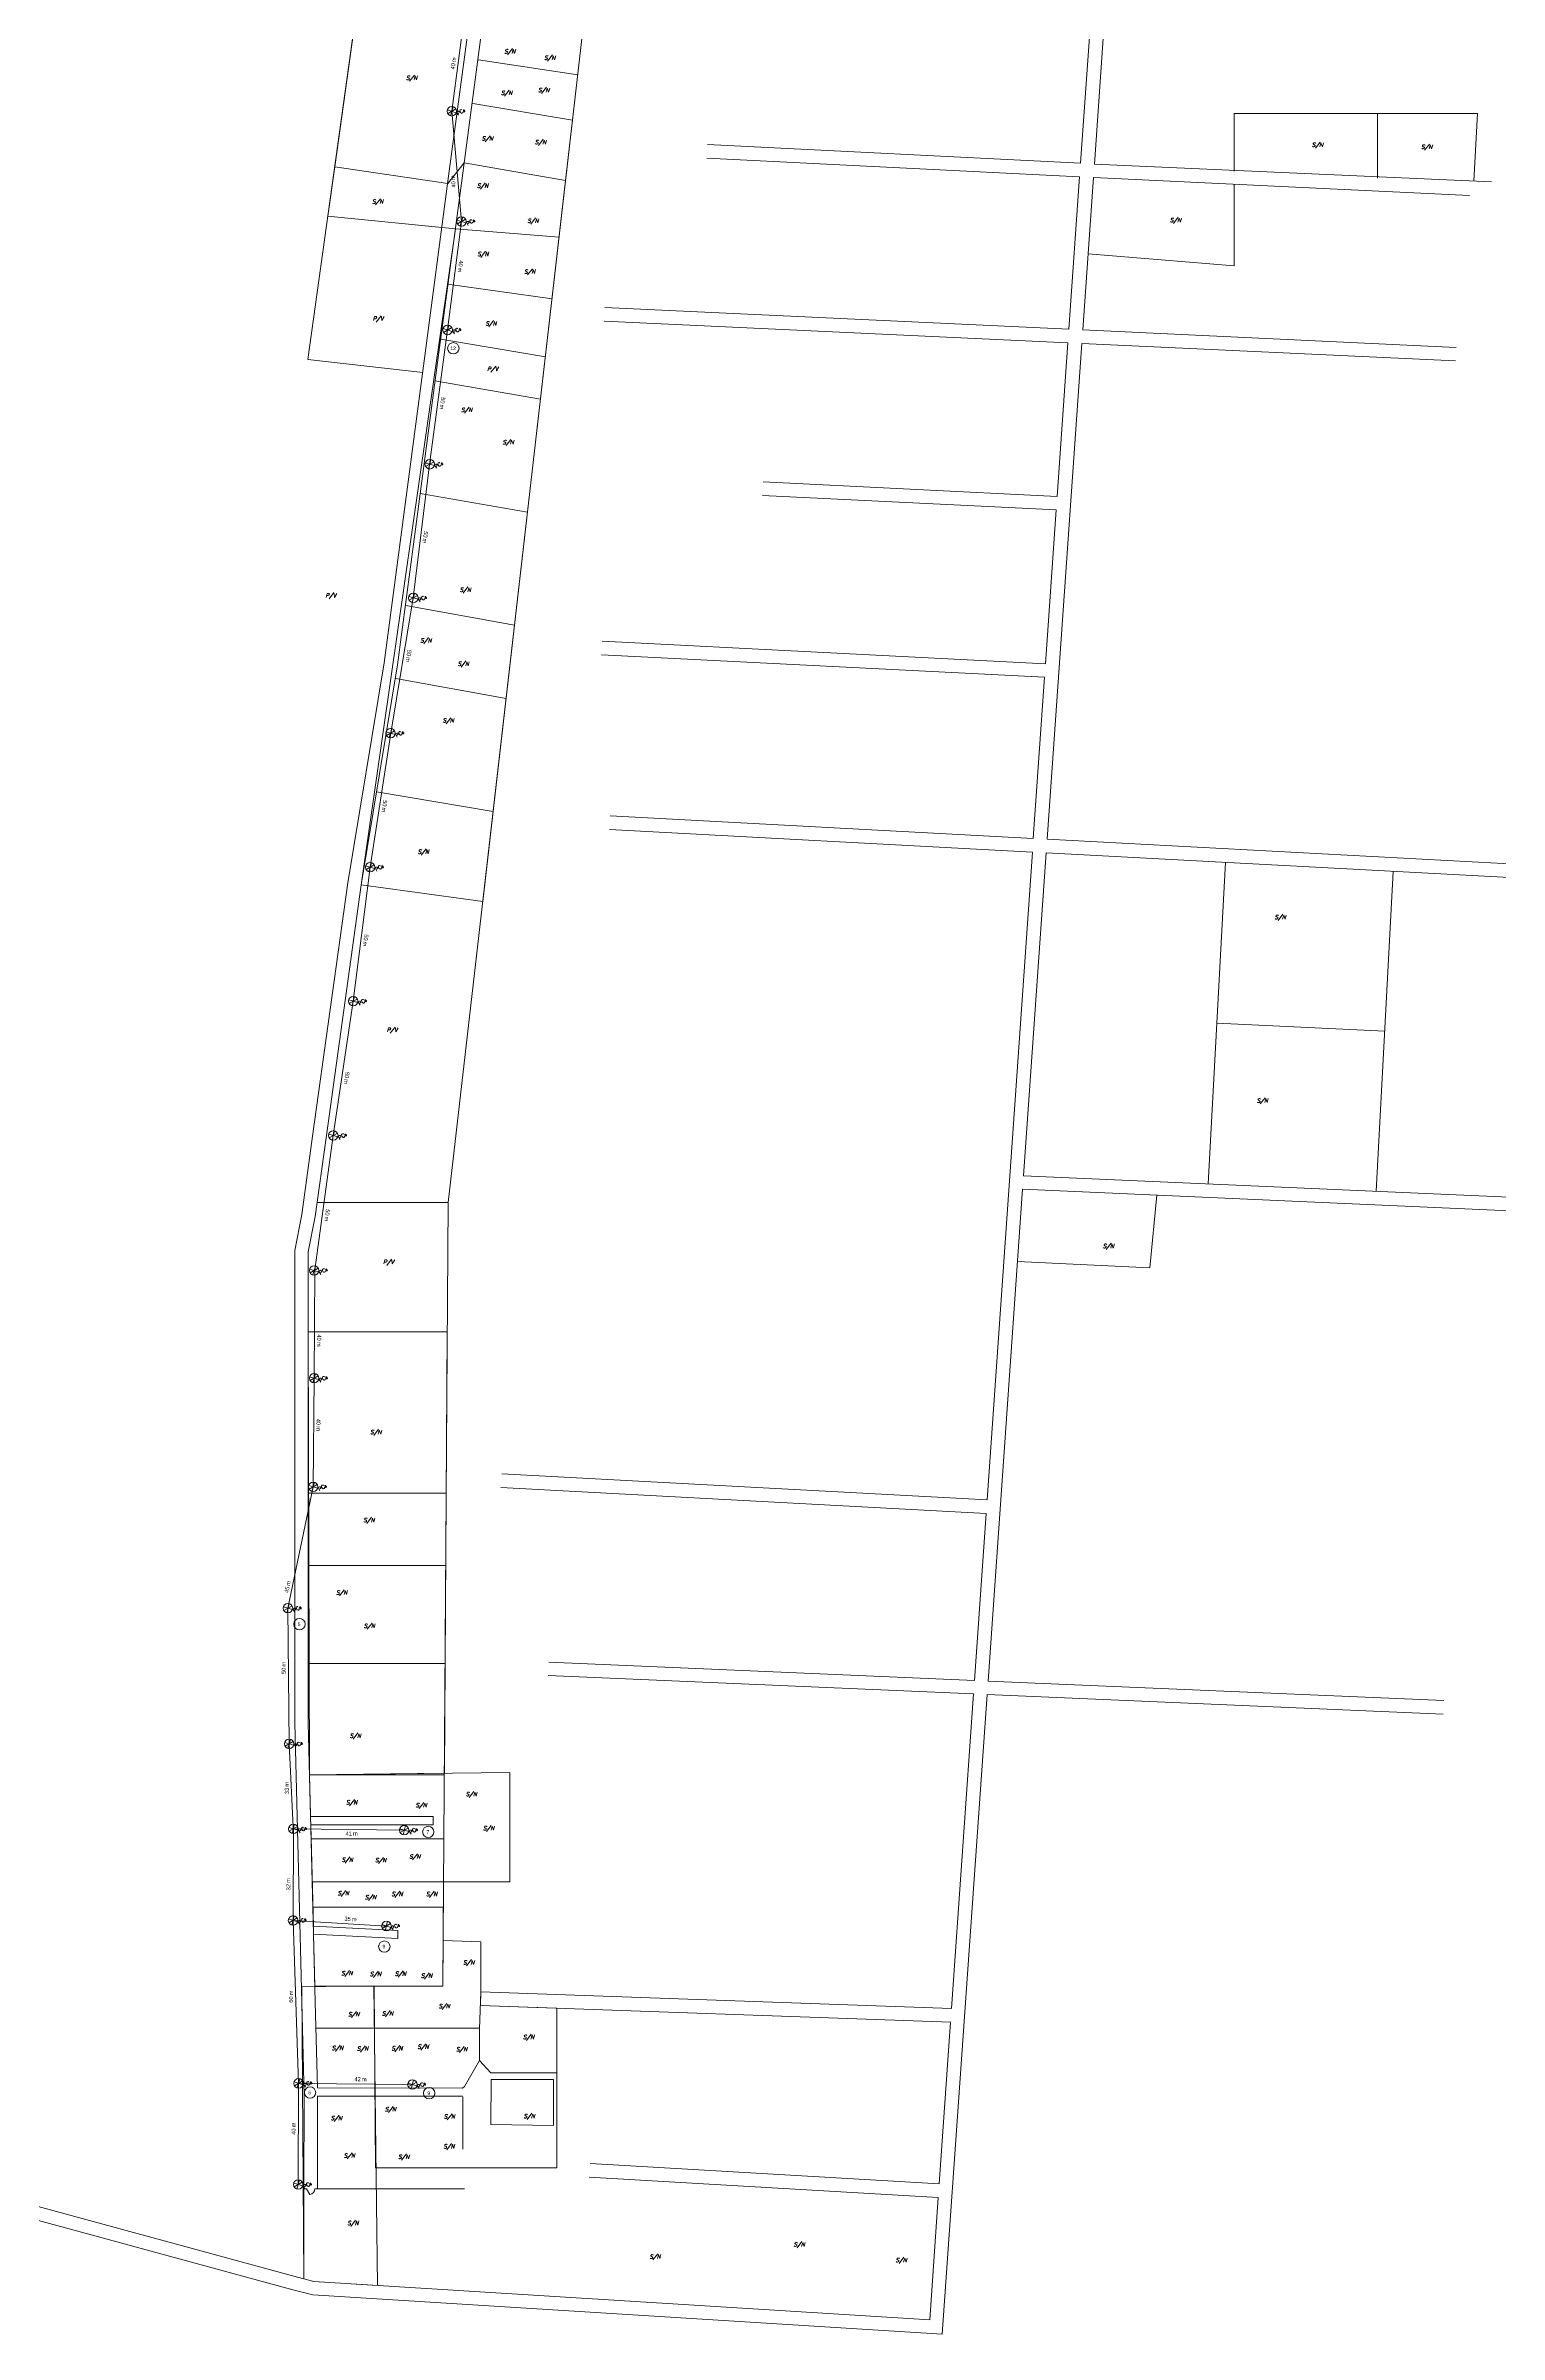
# Model space of a CAD drawing. Header units: metres. Extents: x 276196 to 280123, y 1482787 to 1490589.
# Drawn here: x 276991 to 277526, y 1489073 to 1489916 of the extents above; entities that cross this region are included whole.
import ezdxf
from ezdxf.enums import TextEntityAlignment as Align

# ---------------------------------------------------------------- set-up
doc = ezdxf.new("R2010")
doc.units = ezdxf.units.M
for name, color, linetype, lineweight in [('_ADDRESSDIBUJO', 7, 'Continuous', 0), ('_HOUSECOUNT', 7, 'Continuous', 0), ('_LOTLINE', 4, 'Continuous', 0), ('_MICROZONES', 2, 'Continuous', 0), ('_POLEPED', 7, 'Continuous', 0), ('_STRAND', 3, 'Continuous', 0), ('_STRANDDISTANCE', 3, 'Continuous', 0)]:
    doc.layers.add(name, color=color, linetype=linetype, lineweight=lineweight)
doc.styles.add('Address', font='ITALICS.shx', dxfattribs={"height": 1.5})
doc.styles.add('ROMANS', font='romans.shx', dxfattribs={"height": 0.2})
doc.styles.get("Standard").update_dxf_attribs({"font": 'arial.ttf'})
doc.styles.add('Style-ENGINEERING', font='ENGINEERING.shx')

# ---------------------------------------------------------------- blocks, each defined once
blk = doc.blocks.new('PC8_N')
at = {"layer": '_POLEPED', "color": 1}
for p, q in [((-1.24, -1.22), (1.24, 1.22)), ((-1.19, 1.27), (1.19, -1.27)), ((-1.74, 0), (1.74, 0))]:
    blk.add_line(p, q, dxfattribs=at)
blk.add_circle((0, 0), 1.74, dxfattribs=at)
at = {"layer": '_POLEPED', "linetype": 'Continuous', "style": 'ROMANS'}
for s, height, p in [('PC', 1.391, (1.18, -2.51)), ('8', 0.732, (3.72, -2.51))]:
    blk.add_text(s, height=height, rotation=359.64776, dxfattribs=at).set_placement(p)
blk = doc.blocks.new('PV')
at = {"layer": '_ADDRESSDIBUJO', "color": 7, "linetype": 'Continuous', "lineweight": 0, "style": 'Address'}
blk.add_text('P/V', height=1.5, dxfattribs=at).set_placement((2.09, 0.23), align=Align.CENTER)
blk = doc.blocks.new('*U57')
at = {"layer": '_STRANDDISTANCE'}
blk.add_text('m', height=1.5, dxfattribs=at).set_placement((1.57, 0))
at = {"layer": '_STRANDDISTANCE', "flags": 4}
blk.add_attdef('?', text='', height=1.5, dxfattribs=at).set_placement((1.17, 0), align=Align.RIGHT)
blk = doc.blocks.new('SN')
at = {"layer": '_ADDRESSDIBUJO', "color": 7, "linetype": 'Continuous', "lineweight": 0, "style": 'Address'}
blk.add_text('S/N', height=1.5, dxfattribs=at).set_placement((2, 0), align=Align.CENTER)
blk = doc.blocks.new('HCRES_6')
at = {"layer": '_HOUSECOUNT', "color": 1, "linetype": 'Continuous', "lineweight": 0}
blk.add_circle((0.14, 0), 2.1, dxfattribs=at)
at = {"layer": '_HOUSECOUNT', "color": 7, "linetype": 'Continuous', "lineweight": 0, "style": 'Style-ENGINEERING'}
blk.add_text('6', height=1.35, dxfattribs=at).set_placement((0, 0), align=Align.MIDDLE_CENTER)
blk = doc.blocks.new('HCRES_9')
at = {"layer": '_HOUSECOUNT', "color": 1, "linetype": 'Continuous', "lineweight": 0}
blk.add_circle((0.14, 0), 2.1, dxfattribs=at)
at = {"layer": '_HOUSECOUNT', "color": 7, "linetype": 'Continuous', "lineweight": 0, "style": 'Style-ENGINEERING'}
blk.add_text('9', height=1.35, dxfattribs=at).set_placement((0, 0), align=Align.MIDDLE_CENTER)
blk = doc.blocks.new('HCRES_7')
at = {"layer": '_HOUSECOUNT', "color": 1, "linetype": 'Continuous', "lineweight": 0}
blk.add_circle((0.14, 0), 2.1, dxfattribs=at)
at = {"layer": '_HOUSECOUNT', "color": 7, "linetype": 'Continuous', "lineweight": 0, "style": 'Style-ENGINEERING'}
blk.add_text('7', height=1.35, dxfattribs=at).set_placement((0, 0), align=Align.MIDDLE_CENTER)
blk = doc.blocks.new('HCRES_5')
at = {"layer": '_HOUSECOUNT', "color": 1, "linetype": 'Continuous', "lineweight": 0}
blk.add_circle((0.14, 0), 2.1, dxfattribs=at)
at = {"layer": '_HOUSECOUNT', "color": 7, "linetype": 'Continuous', "lineweight": 0, "style": 'Style-ENGINEERING'}
blk.add_text('5', height=1.35, dxfattribs=at).set_placement((0, 0), align=Align.MIDDLE_CENTER)
blk = doc.blocks.new('HCRES_12')
at = {"layer": '_HOUSECOUNT', "color": 1, "linetype": 'Continuous', "lineweight": 0}
blk.add_ellipse((0, 0), major_axis=(-1.48, 1.48), ratio=1, start_param=3.926991, end_param=10.210176, dxfattribs=at)
at = {"layer": '_HOUSECOUNT', "color": 7, "linetype": 'Continuous', "lineweight": 0, "style": 'Style-ENGINEERING'}
blk.add_text('12', height=1.35, dxfattribs=at).set_placement((-0.08, 0), align=Align.MIDDLE_CENTER)

msp = doc.modelspace()

# ---------------------------------------------------------------- linework, layer by layer
at = {"layer": '_LOTLINE'}
for p, q in [((277207.56, 1490085.93), (277139.01, 1489489.52)), ((277109.42, 1489958.53), (277087.33, 1489800.03)), ((277371.92, 1489872.29), (277375.78, 1489927.47)), ((277377.01, 1489872.04), (277380.87, 1489927.23)), ((277150.14, 1489910.42), (277186.75, 1489904.9)), ((277148.07, 1489894.38), (277184.83, 1489888.22)), ((277428.55, 1489869.46), (277428.55, 1489890.65)), ((277428.55, 1489890.65), (277518.09, 1489890.65)), ((277481.31, 1489866.82), (277481.31, 1489890.65)), ((277518.09, 1489890.65), (277516.75, 1489865.76)), ((277234.47, 1489879.17), (277371.92, 1489872.29)), ((277138.92, 1489864.9), (277097.21, 1489870.95)), ((277144.96, 1489872.42), (277182.27, 1489865.95)), ((277234.22, 1489874.18), (277371.57, 1489867.3)), ((277377.01, 1489872.04), (277523.31, 1489865.47)), ((277367.64, 1489811.15), (277371.57, 1489867.3)), ((277372.72, 1489810.91), (277376.66, 1489867.05)), ((277376.66, 1489867.05), (277515.16, 1489860.47)), ((277428.55, 1489864.59), (277428.55, 1489834.53)), ((277141.66, 1489848.12), (277179.87, 1489845.05)), ((277374.69, 1489838.98), (277428.55, 1489834.53)), ((277138.75, 1489827.76), (277177.26, 1489822.35)), ((277196.69, 1489819.16), (277367.64, 1489811.15)), ((277196.45, 1489814.16), (277367.29, 1489806.16)), ((277372.72, 1489810.91), (277510.23, 1489804.47)), ((277136.27, 1489807.48), (277174.8, 1489800.95)), ((277359.58, 1489623.29), (277372.37, 1489805.92)), ((277363.34, 1489749.61), (277367.29, 1489806.16)), ((277372.37, 1489805.92), (277510, 1489799.48)), ((277129.69, 1489795.2), (277087.33, 1489800.03)), ((277134.06, 1489792.14), (277173.01, 1489785.38)), ((277128.67, 1489750.69), (277168.23, 1489743.77)), ((277255, 1489754.93), (277363.34, 1489749.61)), ((277254.75, 1489749.94), (277362.99, 1489744.62)), ((277359.03, 1489687.94), (277362.99, 1489744.62)), ((277123.42, 1489709.38), (277163.45, 1489702.19)), ((277195.73, 1489696.27), (277359.03, 1489687.94)), ((277195.47, 1489691.28), (277358.68, 1489682.95)), ((277119.77, 1489682.57), (277160.35, 1489675.21)), ((277354.52, 1489623.56), (277358.68, 1489682.95)), ((277112.63, 1489640.82), (277155.55, 1489633.48)), ((277198.43, 1489626.88), (277354.18, 1489618.57)), ((277198.7, 1489631.88), (277354.52, 1489623.56)), ((277337.49, 1489379.93), (277354.18, 1489618.57)), ((277350.9, 1489499.34), (277359.23, 1489618.3)), ((277359.23, 1489618.3), (277676.63, 1489601.37)), ((277359.58, 1489623.29), (277676.97, 1489606.36)), ((277418.94, 1489496.35), (277425.26, 1489614.78)), ((277480.78, 1489493.64), (277487.07, 1489611.48)), ((277422.1, 1489555.57), (277483.93, 1489552.56)), ((277350.9, 1489499.34), (277668.91, 1489485.37)), ((277090.72, 1489489.52), (277139.01, 1489489.52)), ((277139.01, 1489489.52), (277137.07, 1489200.77)), ((277337.86, 1489313.23), (277350.55, 1489494.35)), ((277350.55, 1489494.35), (277668.58, 1489480.38)), ((277400.01, 1489492.18), (277397.44, 1489465.43)), ((277348.69, 1489467.75), (277397.44, 1489465.43)), ((277087.49, 1489441.8), (277138.69, 1489441.8)), ((277337.49, 1489379.93), (277158.73, 1489389.56)), ((277087.53, 1489382.42), (277138.29, 1489382.42)), ((277337.14, 1489374.94), (277158.46, 1489384.57)), ((277332.84, 1489313.45), (277337.14, 1489374.94)), ((277087.49, 1489355.76), (277138.11, 1489355.76)), ((277087.38, 1489319.68), (277137.87, 1489319.68)), ((277175.81, 1489315.2), (277332.49, 1489308.46)), ((277176.03, 1489320.2), (277332.84, 1489313.45)), ((277337.86, 1489313.23), (277505.74, 1489306)), ((277321.01, 1489072.6), (277337.51, 1489308.24)), ((277324.39, 1489192.59), (277332.49, 1489308.46)), ((277337.51, 1489308.24), (277505.52, 1489301)), ((277087.82, 1489278.68), (277137.59, 1489278.68)), ((277133.43, 1489263.29), (277088.36, 1489263.29)), ((277133.43, 1489260.29), (277133.43, 1489263.29)), ((277088.43, 1489260.29), (277133.43, 1489260.29)), ((277088.57, 1489255.07), (277137.44, 1489255.07)), ((277089.2, 1489229.91), (277137.27, 1489229.91)), ((277120.51, 1489221.37), (277089.38, 1489222.86)), ((277089.45, 1489220.01), (277120.51, 1489218.37)), ((277120.51, 1489218.37), (277120.51, 1489221.37)), ((277151.1, 1489217.15), (277137.18, 1489217.6)), ((277151.1, 1489198.71), (277151.1, 1489217.15)), ((277089.93, 1489200.77), (277137.07, 1489200.77)), ((277150.53, 1489185.09), (277151.1, 1489198.71)), ((277151.1, 1489198.71), (277324.39, 1489192.59)), ((277150.93, 1489193.71), (277324.11, 1489187.6)), ((277179.01, 1489192.72), (277179.01, 1489168.92)), ((277319.87, 1489127.99), (277324.04, 1489187.6)), ((277090.3, 1489185.32), (277150.38, 1489185.32)), ((277150.53, 1489185.09), (277150.53, 1489173.43)), ((277150.53, 1489173.43), (277144.99, 1489163.83)), ((277154.76, 1489168.92), (277150.53, 1489173.43)), ((277085.88, 1489126.2), (277085.94, 1489160.49)), ((277090.88, 1489163.35), (277144.3, 1489163.26)), ((277144.99, 1489163.83), (277144.29, 1489163.25)), ((277176.19, 1489168.92), (277154.76, 1489168.92)), ((277154.84, 1489166.43), (277154.76, 1489149.83)), ((277154.82, 1489166.44), (277177.8, 1489166.44)), ((277179.01, 1489168.92), (277176.19, 1489168.92)), ((277177.8, 1489166.44), (277177.8, 1489149.48)), ((277144.3, 1489160.26), (277090.88, 1489160.26)), ((277090.88, 1489160.26), (277090.88, 1489126.2)), ((277144.4, 1489160.03), (277144.4, 1489140.79)), ((277177.8, 1489149.48), (277154.76, 1489149.83)), ((277319.87, 1489127.99), (277191.26, 1489135.47)), ((277319.52, 1489123), (277190.97, 1489130.48)), ((277085.88, 1489126.2), (277085.82, 1489093.05)), ((277085.88, 1489126.2), (277086.88, 1489126.2)), ((277086.88, 1489126.2), (277088.09, 1489124.11)), ((277090.88, 1489126.22), (277089.88, 1489126.22)), ((277090.88, 1489126.22), (277144.99, 1489126.22)), ((277316.37, 1489077.9), (277319.52, 1489123)), ((277089.21, 1489087.06), (277321.01, 1489072.6)), ((277089.52, 1489092.05), (277316.37, 1489077.9))]:
    msp.add_line(p, q, dxfattribs=at)
for points in [[(277151.63, 1489961.33), (277146.34, 1489921.44), (277139.19, 1489867.5), (277130.18, 1489799.56), (277121.8, 1489736.4), (277115.42, 1489688.3), (277102.07, 1489607.27), (277089.08, 1489513.99), (277085.06, 1489485.13), (277082.49, 1489471.79), (277082.49, 1489417.52), (277082.49, 1489297.66), (277085.08, 1489194.76), (277085.94, 1489160.49)], [(277156.59, 1489960.68), (277151.3, 1489920.78), (277144.14, 1489866.84), (277135.13, 1489798.9), (277126.75, 1489735.74), (277120.36, 1489687.56), (277107.01, 1489606.52), (277094.03, 1489513.3), (277090, 1489484.31), (277087.49, 1489471.31), (277087.49, 1489417.52), (277087.49, 1489297.72), (277088.36, 1489263.29)], [(277088.43, 1489260.29), (277089.38, 1489222.86)], [(277089.45, 1489220.01), (277090.08, 1489194.89), (277090.88, 1489163.35)], [(276625.13, 1489218.55), (277083.58, 1489093.66), (277089.52, 1489092.05)], [(276627.21, 1489212.8), (277082.27, 1489088.84), (277089.21, 1489087.06)]]:
    msp.add_lwpolyline(points, dxfattribs=at)
msp.add_arc((277087.68, 1489126.28), 2.2, 280.56799, 358.52239, dxfattribs=at)
at = {"layer": '_MICROZONES'}
for points in [[(277155.51, 1489952.56), (277155.51, 1489952.56), (277150.39, 1489951.96), (277109.42, 1489958.53), (277097.21, 1489870.95)], [(277097.21, 1489870.95), (277138.84, 1489864.92), (277144.96, 1489872.42), (277182.27, 1489865.95), (277191.09, 1489942.69), (277191.09, 1489942.69)], [(277088.96, 1489239.23), (277137.33, 1489239.23), (277161.67, 1489239.23), (277161.67, 1489279.5), (277087.97, 1489278.68), (277088.96, 1489239.23)]]:
    msp.add_lwpolyline(points, dxfattribs=at)
for points in [[(277097.21, 1489870.95), (277138.84, 1489864.92), (277144.96, 1489872.42), (277182.27, 1489865.95), (277151.74, 1489600.33), (277107.01, 1489606.52), (277141.66, 1489848.12), (277094.68, 1489852.77)], [(277087.97, 1489278.68), (277137.6, 1489279.23), (277138.69, 1489441.8), (277087.49, 1489441.8)], [(277137.07, 1489200.77), (277137.33, 1489239.23), (277088.96, 1489239.23), (277089.93, 1489200.77)], [(277111.7, 1489200.77), (277137.07, 1489200.77), (277137.18, 1489217.6), (277151.1, 1489217.15), (277151.1, 1489198.71), (277150.93, 1489193.71), (277179.01, 1489192.72), (277179.01, 1489133.85), (277112.2, 1489133.85)], [(277085.82, 1489093.05), (277089.52, 1489092.05), (277112.99, 1489090.58), (277111.59, 1489200.9), (277085.1, 1489200.63)]]:
    msp.add_lwpolyline(points, close=True, dxfattribs=at)
at = {"layer": '_STRAND'}
for p, q in [((277145.7, 1489931.6), (277140.33, 1489891.45)), ((277140.33, 1489891.45), (277143.92, 1489850.9)), ((277143.92, 1489850.9), (277138.82, 1489810.9)), ((277138.82, 1489810.9), (277132.1, 1489761.36)), ((277132.1, 1489761.36), (277126.18, 1489712.19)), ((277126.18, 1489712.19), (277117.88, 1489662.42)), ((277117.88, 1489662.42), (277110.27, 1489612.99)), ((277110.27, 1489612.99), (277104.06, 1489563.62)), ((277104.06, 1489563.62), (277096.7, 1489514.19)), ((277096.7, 1489514.19), (277089.93, 1489464.65)), ((277089.93, 1489464.65), (277089.64, 1489424.78)), ((277089.64, 1489424.78), (277089.31, 1489384.76)), ((277089.31, 1489384.76), (277080.01, 1489340.04)), ((277080.01, 1489340.04), (277080.45, 1489290.04)), ((277080.45, 1489290.04), (277082.08, 1489256.94)), ((277081.99, 1489258.75), (277081.88, 1489225.06)), ((277081.99, 1489258.75), (277122.84, 1489258.27)), ((277116.25, 1489222.98), (277081.88, 1489225.06)), ((277083.92, 1489165.02), (277081.88, 1489225.06)), ((277083.92, 1489165.02), (277083.8, 1489127.76)), ((277083.92, 1489165.02), (277125.82, 1489164.59))]:
    msp.add_line(p, q, dxfattribs=at)

# ---------------------------------------------------------------- block references
at = {"layer": '_ADDRESSDIBUJO'}
for p in [(277111.07, 1489814.11), (277153.28, 1489795.59), (277093.65, 1489712.15), (277116.23, 1489552.12), (277114.94, 1489466.61)]:
    msp.add_blockref('PV', p, dxfattribs=at)
at = {"layer": '_HOUSECOUNT'}
msp.add_blockref('HCRES_12', (277140.91, 1489804.16), dxfattribs=at)
at = {"layer": '_HOUSECOUNT', "zscale": 0.001}
for name, p in [('HCRES_5', (277084.09, 1489334.16)), ('HCRES_7', (277131.54, 1489257.62)), ('HCRES_9', (277115.35, 1489215.39)), ('HCRES_6', (277088, 1489161.62)), ('HCRES_9', (277131.86, 1489161.42))]:
    msp.add_blockref(name, p, dxfattribs=at)
at = {"layer": '_LOTLINE', "zscale": 0.001}
for p in [(277159.7, 1489912.79), (277174.41, 1489910.44), (277158.52, 1489897.5), (277172.2, 1489898.53), (277151.45, 1489880.69), (277171.01, 1489879.37), (277457.17, 1489878.36), (277497.42, 1489877.62), (277149.68, 1489863.31), (277168.22, 1489850.37), (277404.89, 1489850.63), (277149.82, 1489838.13), (277167.03, 1489831.66), (277152.76, 1489812.55), (277143.79, 1489780.71), (277159.09, 1489768.8), (277143.31, 1489714.45), (277128.81, 1489695.8), (277142.57, 1489687.21), (277137.03, 1489666.3), (277127.87, 1489617.97), (277443.44, 1489593.87), (277436.86, 1489526.28), (277380.17, 1489472.73), (277110.35, 1489404.17), (277107.84, 1489371.77), (277097.77, 1489345.06), (277107.97, 1489332.79), (277102.79, 1489292.33), (277145.51, 1489270.8), (277101.46, 1489267.78), (277127.06, 1489266.74), (277151.9, 1489258.27), (277099.85, 1489246.63), (277112.14, 1489246.49), (277124.71, 1489247.82), (277098.36, 1489234.3), (277108.42, 1489232.82), (277118.18, 1489234.01), (277130.91, 1489234.01), (277099.7, 1489204.83), (277110.23, 1489204.54), (277119.42, 1489204.68), (277129.05, 1489203.94), (277144.57, 1489208.8), (277102.22, 1489189.72), (277114.67, 1489190.01), (277096.24, 1489177.3), (277105.48, 1489177.06), (277118.17, 1489177.18), (277127.75, 1489177.77), (277141.97, 1489176.83), (277166.61, 1489181.33), (277095.85, 1489151.47), (277115.75, 1489154.74), (277137.44, 1489152.06), (277166.85, 1489152.19), (277100.6, 1489137.66), (277120.65, 1489137.21), (277137.29, 1489141.08), (277101.93, 1489112.82), (277213.19, 1489100.45), (277266.28, 1489104.92), (277303.84, 1489099.16)]:
    msp.add_blockref('SN', p, dxfattribs=at)
at = {"layer": '_MICROZONES', "zscale": 0.001}
for p in [(277123.56, 1489903.03), (277111.04, 1489857.46), (277135.54, 1489192.7)]:
    msp.add_blockref('SN', p, dxfattribs=at)
at = {"layer": '_POLEPED', "rotation": 29.99999999999882}
for p in [(277140.33, 1489891.45), (277143.92, 1489850.9), (277138.82, 1489810.9), (277132.21, 1489761.43), (277126.18, 1489712.19), (277117.78, 1489662.36), (277110.27, 1489612.99), (277104.06, 1489563.68), (277096.7, 1489514.19), (277089.63, 1489464.48), (277089.64, 1489424.78), (277089.31, 1489384.76), (277080.01, 1489340.04), (277080.45, 1489290.04), (277081.99, 1489258.75), (277122.84, 1489258.27), (277081.88, 1489225.06), (277116.25, 1489222.98), (277083.92, 1489165.02), (277125.82, 1489164.59), (277083.79, 1489127.76)]:
    msp.add_blockref('PC8_N', p, dxfattribs=at)
at = {"layer": '_STRANDDISTANCE'}
ref = msp.add_blockref('*U57', (277141.53, 1489907.94), dxfattribs=dict(at, rotation=82.37903636235698))
ref.add_attrib('?', '40', dxfattribs={"height": 1.5, "rotation": 82.37904}).set_placement((277141.68, 1489909.09), align=Align.RIGHT)
ref = msp.add_blockref('*U57', (277141.71, 1489864.59), dxfattribs=dict(at, rotation=95.06710896046776))
ref.add_attrib('?', '40', dxfattribs={"height": 1.5, "rotation": 95.06711}).set_placement((277141.6, 1489865.75), align=Align.RIGHT)
ref = msp.add_blockref('*U57', (277142.95, 1489835.5), dxfattribs=dict(at, rotation=261.9223787326366))
ref.add_attrib('?', '40', dxfattribs={"height": 1.5, "rotation": 261.92238}).set_placement((277142.79, 1489834.34), align=Align.RIGHT)
ref = msp.add_blockref('*U57', (277136.32, 1489785.06), dxfattribs=dict(at, rotation=261.9223787326366))
ref.add_attrib('?', '50', dxfattribs={"height": 1.5, "rotation": 261.92238}).set_placement((277136.16, 1489783.91), align=Align.RIGHT)
ref = msp.add_blockref('*U57', (277130, 1489735.71), dxfattribs=dict(at, rotation=261.9223787326366))
ref.add_attrib('?', '50', dxfattribs={"height": 1.5, "rotation": 261.92238}).set_placement((277129.84, 1489734.55), align=Align.RIGHT)
ref = msp.add_blockref('*U57', (277123.85, 1489692), dxfattribs=dict(at, rotation=261.9223787326366))
ref.add_attrib('?', '50', dxfattribs={"height": 1.5, "rotation": 261.92238}).set_placement((277123.69, 1489690.84), align=Align.RIGHT)
ref = msp.add_blockref('*U57', (277114.94, 1489636.63), dxfattribs=dict(at, rotation=261.9223787326366))
ref.add_attrib('?', '50', dxfattribs={"height": 1.5, "rotation": 261.92238}).set_placement((277114.77, 1489635.48), align=Align.RIGHT)
ref = msp.add_blockref('*U57', (277108.03, 1489587.24), dxfattribs=dict(at, rotation=261.9223787326366))
ref.add_attrib('?', '50', dxfattribs={"height": 1.5, "rotation": 261.92238}).set_placement((277107.86, 1489586.08), align=Align.RIGHT)
ref = msp.add_blockref('*U57', (277101.05, 1489536.55), dxfattribs=dict(at, rotation=261.9223787326366))
ref.add_attrib('?', '50', dxfattribs={"height": 1.5, "rotation": 261.92238}).set_placement((277100.88, 1489535.39), align=Align.RIGHT)
ref = msp.add_blockref('*U57', (277093.84, 1489485.94), dxfattribs=dict(at, rotation=261.9223787326366))
ref.add_attrib('?', '50', dxfattribs={"height": 1.5, "rotation": 261.92238}).set_placement((277093.68, 1489484.79), align=Align.RIGHT)
ref = msp.add_blockref('*U57', (277090.74, 1489439.74), dxfattribs=dict(at, rotation=269.5841720718851))
ref.add_attrib('?', '40', dxfattribs={"height": 1.5, "rotation": 269.58417}).set_placement((277090.74, 1489438.57), align=Align.RIGHT)
ref = msp.add_blockref('*U57', (277090.5, 1489408.64), dxfattribs=dict(at, rotation=269.5269358772267))
ref.add_attrib('?', '40', dxfattribs={"height": 1.5, "rotation": 269.52694}).set_placement((277090.49, 1489407.48), align=Align.RIGHT)
ref = msp.add_blockref('*U57', (277080.36, 1489346.65), dxfattribs=dict(at, rotation=78.25730977847222))
ref.add_attrib('?', '45', dxfattribs={"height": 1.5, "rotation": 78.25731}).set_placement((277080.6, 1489347.8), align=Align.RIGHT)
ref = msp.add_blockref('*U57', (277079.21, 1489316.97), dxfattribs=dict(at, rotation=90.50058873931397))
ref.add_attrib('?', '50', dxfattribs={"height": 1.5, "rotation": 90.50059}).set_placement((277079.2, 1489318.13), align=Align.RIGHT)
ref = msp.add_blockref('*U57', (277080.34, 1489272.74), dxfattribs=dict(at, rotation=90.50058873931397))
ref.add_attrib('?', '33', dxfattribs={"height": 1.5, "rotation": 90.50059}).set_placement((277080.33, 1489273.91), align=Align.RIGHT)
ref = msp.add_blockref('*U57', (277102.4, 1489256.29), dxfattribs=at)
ref.add_attrib('?', '41', dxfattribs={"height": 1.5}).set_placement((277103.56, 1489256.29), align=Align.RIGHT)
ref = msp.add_blockref('*U57', (277080.91, 1489237.3), dxfattribs=dict(at, rotation=90.50058873931397))
ref.add_attrib('?', '32', dxfattribs={"height": 1.5, "rotation": 90.50059}).set_placement((277080.9, 1489238.46), align=Align.RIGHT)
ref = msp.add_blockref('*U57', (277101.93, 1489224.85), dxfattribs=dict(at, rotation=356.5533172628689))
ref.add_attrib('?', '35', dxfattribs={"height": 1.5, "rotation": 356.55332}).set_placement((277103.1, 1489224.78), align=Align.RIGHT)
ref = msp.add_blockref('*U57', (277081.89, 1489195.89), dxfattribs=dict(at, rotation=90.50058873931397))
ref.add_attrib('?', '60', dxfattribs={"height": 1.5, "rotation": 90.50059}).set_placement((277081.88, 1489197.06), align=Align.RIGHT)
ref = msp.add_blockref('*U57', (277105.66, 1489165.8), dxfattribs=dict(at, rotation=359.4047319127239))
ref.add_attrib('?', '42', dxfattribs={"height": 1.5, "rotation": 359.40473}).set_placement((277106.82, 1489165.79), align=Align.RIGHT)
ref = msp.add_blockref('*U57', (277082.85, 1489147.24), dxfattribs=dict(at, rotation=90.50058873931397))
ref.add_attrib('?', '40', dxfattribs={"height": 1.5, "rotation": 90.50059}).set_placement((277082.84, 1489148.41), align=Align.RIGHT)

doc.saveas('drawing.dxf')
